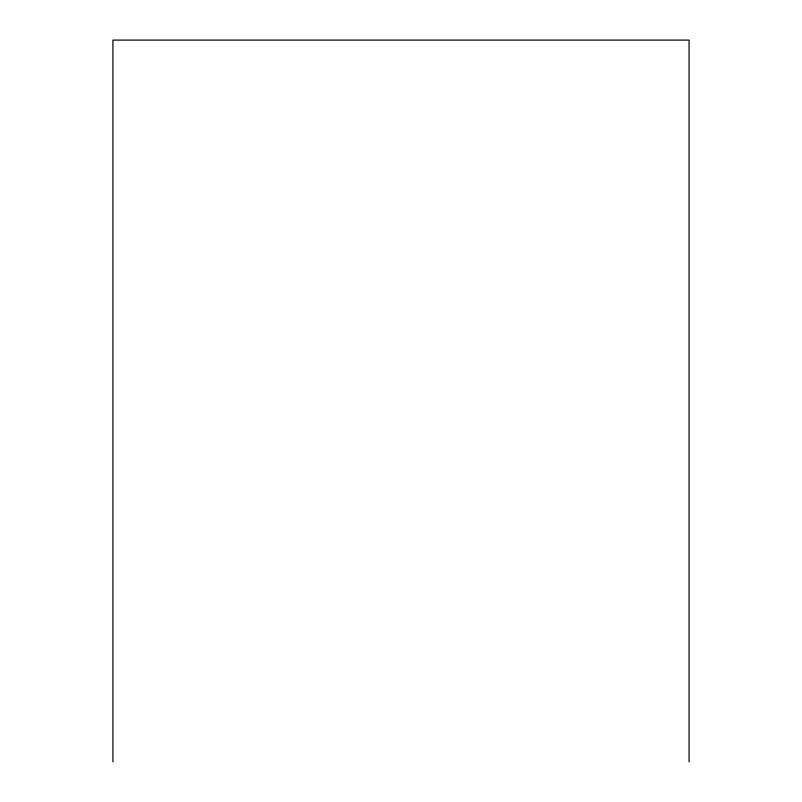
<?xml version="1.0" encoding="UTF-8"?>
<svg xmlns="http://www.w3.org/2000/svg" width="802" height="802" viewBox="0 0 802 802"><rect width="100%" height="100%" fill="white"/><g stroke="black" fill="none" stroke-linecap="round" stroke-linejoin="round"><path stroke-width="1.2" d="M689.078 761.9L689.078 40.1L112.922 40.1L112.922 761.9"/></g></svg>
